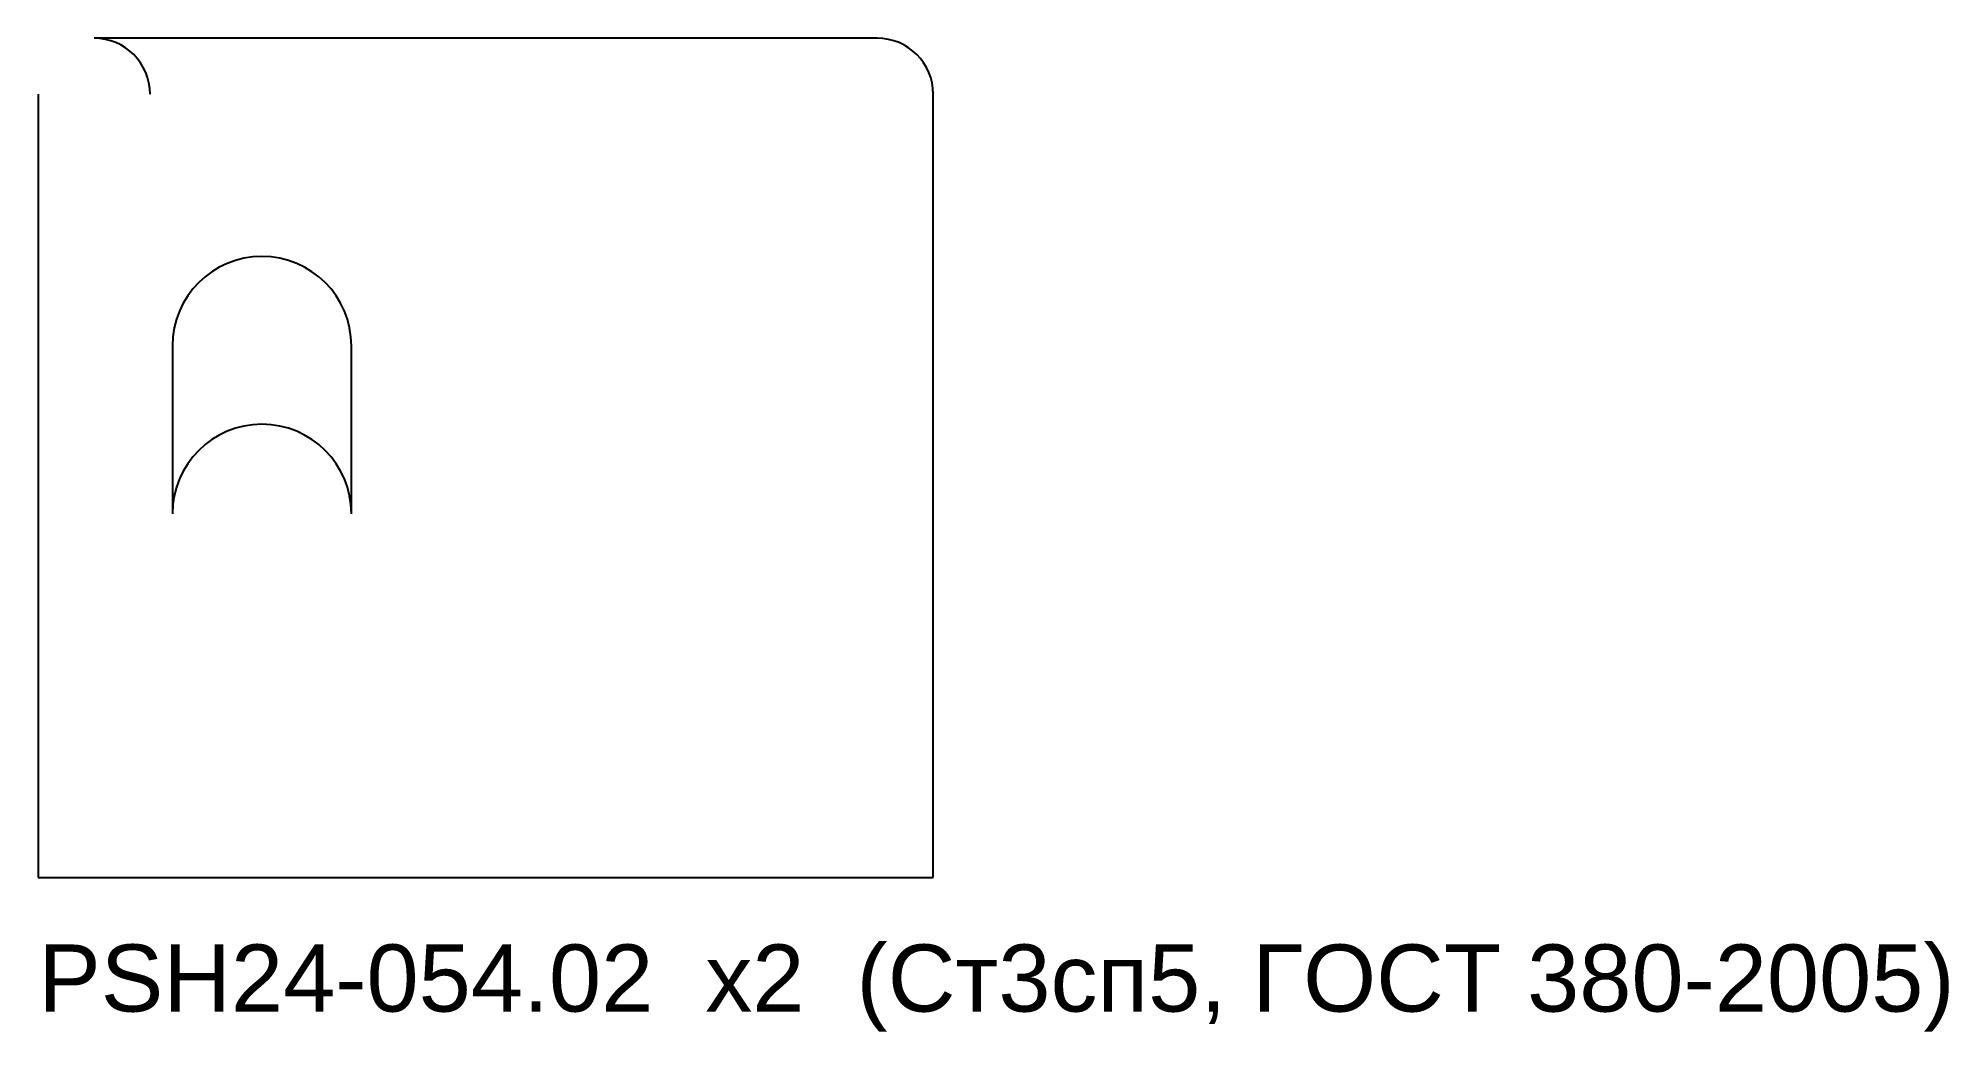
# Model space of a CAD drawing. Header units: millimetres. Extents: x -40 to 131, y -51 to 38.
import ezdxf

# ---------------------------------------------------------------- set-up
doc = ezdxf.new("R2010")
doc.units = ezdxf.units.MM
for name, color, linetype in [('CUT', 1, 'Continuous'), ('CUT_INNER', 3, 'Continuous'), ('MARK', 5, 'Continuous')]:
    doc.layers.add(name, color=color, linetype=linetype)
doc.styles.add('GOST', font='Arial')

msp = doc.modelspace()

# ---------------------------------------------------------------- linework, layer by layer
at = {"layer": 'CUT'}
for p, q in [((35, 38.04), (-35, 38.04)), ((-40, 33.04), (-40, -36.96)), ((40, -36.96), (40, 33.04)), ((-40, -36.96), (40, -36.96))]:
    msp.add_line(p, q, dxfattribs=at)
for centre in [(-35, 33.04), (35, 33.04)]:
    msp.add_arc(centre, 5, 0, 90, dxfattribs=at)
at = {"layer": 'CUT_INNER'}
for p, q in [((-28, 10.54), (-28, -4.46)), ((-12, -4.46), (-12, 10.54))]:
    msp.add_line(p, q, dxfattribs=at)
for centre in [(-20, 10.54), (-20, -4.46)]:
    msp.add_arc(centre, 8, 0, 180, dxfattribs=at)

# ---------------------------------------------------------------- texts
at = {"layer": 'MARK', "style": 'GOST'}
msp.add_text('PSH24-054.02  x2  (Ст3сп5, ГОСТ 380-2005)', height=6, dxfattribs=at).set_placement((-40, -48.96))

doc.saveas('drawing.dxf')
